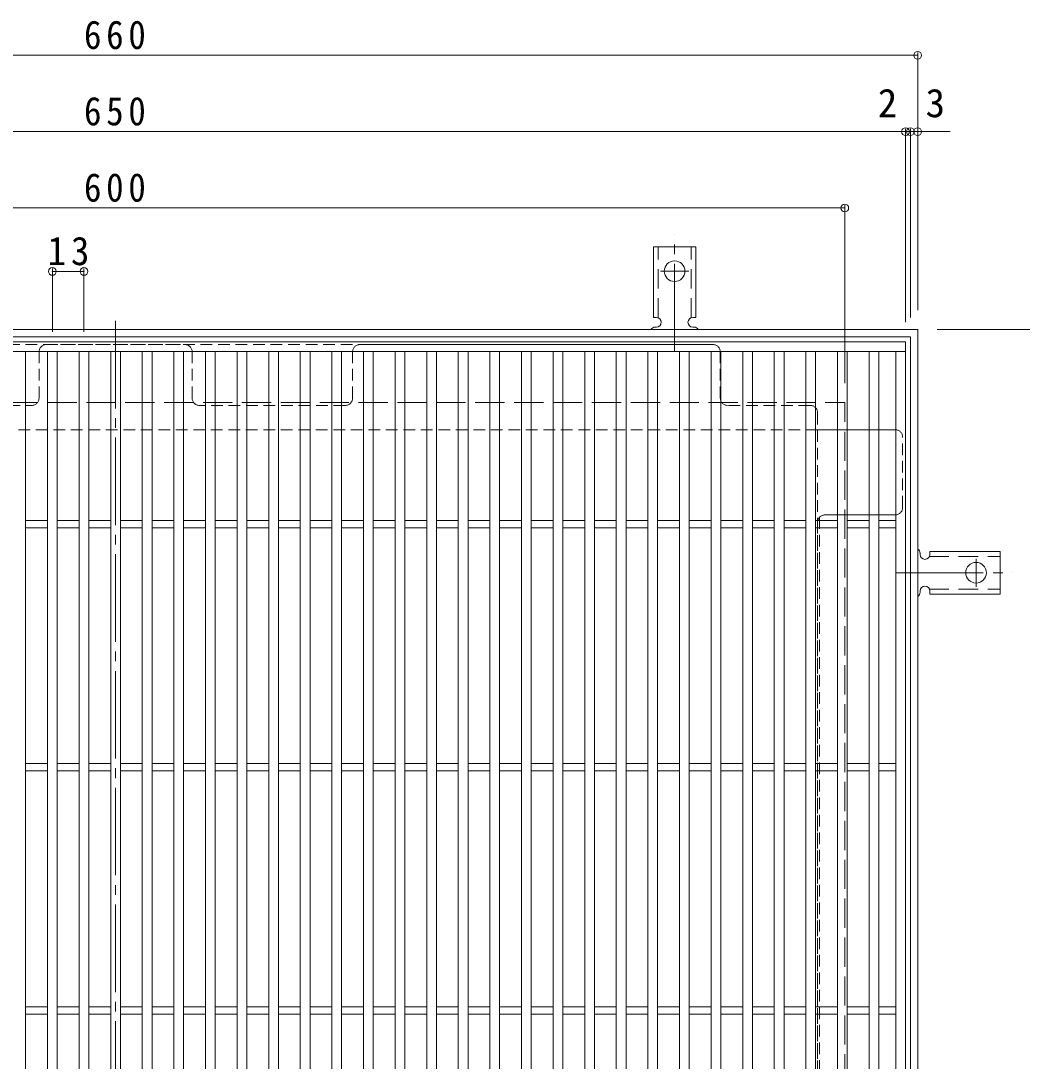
# Model space of a CAD drawing. Units: millimetres at full size, sheet at 1:4; details may follow other scales. Extents: x -950 to 1126, y -781 to 780.
# Drawn here: x -533.7 to -121.7, y 352.3 to 780.1 of the extents above; entities that cross this region are included whole.
import ezdxf
from ezdxf.enums import TextEntityAlignment as Align

# ---------------------------------------------------------------- set-up
doc = ezdxf.new("R2010")
doc.units = ezdxf.units.MM
doc.header["$LTSCALE"] = 4
doc.header["$PDMODE"] = 32
doc.header["$PDSIZE"] = 3.2
for name, pattern in [('CHAIN2', [12, 9, -1, 1, -1]), ('DASHED1', [1.8, 1.2, -0.6]), ('DASHED2', [3, 2, -1]), ('DASHED3', [4, 3, -1])]:
    doc.linetypes.add(name, pattern=pattern)
for name, color, linetype, lineweight in [('A-1_躯体', 2, 'Continuous', 9), ('A-2_仕上', 3, 'Continuous', 9), ('A-4_その他', 7, 'Continuous', 9), ('A-7_ハッチ', 2, 'Continuous', 9), ('A-A_ﾊｯﾁ-ﾜｸ', 3, 'Continuous', 9)]:
    doc.layers.add(name, color=color, linetype=linetype, lineweight=lineweight)
doc.styles.add('ＭＳ ゴシック', font='')
doc.styles.get('ＭＳ ゴシック').set_extended_font_data('MS Gothic')

msp = doc.modelspace()

# ---------------------------------------------------------------- linework, layer by layer
at = {"layer": 'A-1_躯体'}
for p, q in [((-824.713, 653.162), (-164.713, 653.162)), ((-164.713, 653.162), (-164.713, -6.838)), ((-821.713, 650.162), (-167.713, 650.162)), ((-167.713, 650.162), (-167.713, -3.838))]:
    msp.add_line(p, q, dxfattribs=at)
at = {"layer": 'A-1_躯体', "linetype": 'DASHED3'}
for p in [(-794.713, 623.161), (-194.713, 23.162)]:
    msp.add_line(p, (-194.713, 623.161), dxfattribs=at)
at = {"layer": 'A-2_仕上'}
for p, q in [((-819.713, 648.162), (-169.713, 648.162)), ((-169.713, 648.162), (-169.713, -1.838)), ((-819.713, 644.161), (-169.713, 644.161)), ((-531.714, 2.162), (-531.714, 644.161)), ((-522.713, 2.162), (-522.713, 644.161)), ((-518.714, 2.162), (-518.714, 644.161)), ((-509.714, 2.162), (-509.714, 644.161)), ((-505.714, 2.162), (-505.714, 644.161)), ((-496.714, 2.162), (-496.714, 644.161)), ((-492.714, 2.162), (-492.714, 644.161)), ((-483.714, 2.162), (-483.714, 644.161)), ((-479.714, 2.162), (-479.714, 644.161)), ((-470.714, 2.162), (-470.714, 644.161)), ((-466.714, 2.162), (-466.714, 644.161)), ((-457.714, 2.162), (-457.714, 644.161)), ((-453.714, 2.162), (-453.714, 644.161)), ((-444.714, 2.162), (-444.714, 644.161)), ((-440.714, 2.162), (-440.714, 644.161)), ((-431.714, 2.162), (-431.714, 644.161)), ((-427.714, 2.162), (-427.714, 644.161)), ((-418.714, 2.162), (-418.714, 644.161)), ((-414.714, 2.162), (-414.714, 644.161)), ((-405.714, 2.162), (-405.714, 644.161)), ((-401.714, 2.162), (-401.714, 644.161)), ((-392.714, 2.162), (-392.714, 644.161)), ((-388.714, 2.162), (-388.714, 644.161)), ((-379.714, 2.162), (-379.714, 644.161)), ((-375.714, 2.162), (-375.714, 644.161)), ((-366.714, 2.162), (-366.714, 644.161)), ((-362.714, 2.162), (-362.714, 644.161)), ((-353.714, 2.162), (-353.714, 644.161)), ((-349.714, 2.162), (-349.714, 644.161)), ((-340.714, 4.162), (-340.714, 644.161)), ((-336.714, 8.162), (-336.714, 644.161)), ((-327.714, 17.162), (-327.714, 644.161)), ((-323.714, 21.162), (-323.714, 644.161)), ((-314.713, 30.162), (-314.713, 644.161)), ((-310.714, 34.162), (-310.714, 644.161)), ((-301.713, 43.162), (-301.713, 644.161)), ((-297.713, 47.162), (-297.713, 644.161)), ((-288.713, 56.162), (-288.713, 644.161)), ((-284.713, 60.162), (-284.713, 644.161)), ((-275.713, 69.162), (-275.713, 644.161)), ((-271.713, 73.162), (-271.713, 644.161)), ((-262.713, 82.162), (-262.713, 644.161)), ((-258.713, 86.162), (-258.713, 644.161)), ((-249.713, 95.163), (-249.713, 644.161)), ((-245.713, 644.161), (-245.713, 99.162)), ((-236.713, 644.161), (-236.713, 108.163)), ((-232.713, 644.161), (-232.713, 112.163)), ((-223.713, 644.161), (-223.713, 121.163)), ((-219.713, 644.161), (-219.713, 125.163)), ((-210.712, 134.163), (-210.712, 644.161)), ((-206.713, 138.163), (-206.713, 644.161)), ((-197.712, 147.163), (-197.712, 644.161)), ((-193.712, 151.163), (-193.712, 644.161)), ((-184.712, 160.163), (-184.712, 644.161)), ((-180.712, 164.163), (-180.712, 644.161)), ((-173.713, 171.162), (-173.713, 644.161)), ((-531.714, 574.662), (-522.713, 574.662)), ((-518.714, 574.662), (-509.714, 574.662)), ((-505.714, 574.662), (-496.714, 574.662)), ((-492.714, 574.662), (-483.714, 574.662)), ((-479.714, 574.662), (-470.714, 574.662)), ((-466.714, 574.662), (-457.714, 574.662)), ((-453.714, 574.662), (-444.714, 574.662)), ((-440.714, 574.662), (-431.714, 574.662)), ((-427.714, 574.662), (-418.714, 574.662)), ((-414.714, 574.662), (-405.714, 574.662)), ((-401.714, 574.662), (-392.714, 574.662)), ((-388.714, 574.662), (-379.714, 574.662)), ((-375.714, 574.662), (-366.714, 574.662)), ((-362.714, 574.662), (-353.714, 574.662)), ((-349.714, 574.662), (-340.714, 574.662)), ((-336.714, 574.662), (-327.714, 574.662)), ((-323.714, 574.662), (-314.713, 574.662)), ((-310.714, 574.662), (-301.713, 574.662)), ((-297.714, 574.662), (-288.713, 574.662)), ((-284.714, 574.662), (-275.713, 574.662)), ((-271.713, 574.662), (-262.713, 574.662)), ((-258.713, 574.662), (-249.713, 574.662)), ((-245.713, 574.662), (-236.713, 574.662)), ((-232.713, 574.662), (-223.713, 574.662)), ((-219.713, 574.662), (-210.712, 574.662)), ((-206.713, 574.662), (-197.712, 574.662)), ((-193.713, 574.662), (-184.712, 574.662)), ((-180.713, 574.662), (-173.713, 574.662)), ((-531.714, 571.662), (-522.713, 571.662)), ((-518.714, 571.662), (-509.714, 571.662)), ((-505.714, 571.662), (-496.714, 571.662)), ((-492.714, 571.662), (-483.714, 571.662)), ((-479.714, 571.662), (-470.714, 571.662)), ((-466.714, 571.662), (-457.714, 571.662)), ((-453.714, 571.662), (-444.714, 571.662)), ((-440.714, 571.662), (-431.714, 571.662)), ((-427.714, 571.662), (-418.714, 571.662)), ((-414.714, 571.662), (-405.714, 571.662)), ((-401.714, 571.662), (-392.714, 571.662)), ((-388.714, 571.662), (-379.714, 571.662)), ((-375.714, 571.662), (-366.714, 571.662)), ((-362.714, 571.662), (-353.714, 571.662)), ((-349.714, 571.662), (-340.714, 571.662)), ((-336.714, 571.662), (-327.714, 571.662)), ((-323.714, 571.662), (-314.713, 571.662)), ((-310.714, 571.662), (-301.713, 571.662)), ((-297.714, 571.662), (-288.713, 571.662)), ((-284.714, 571.662), (-275.713, 571.662)), ((-271.713, 571.662), (-262.713, 571.662)), ((-258.713, 571.662), (-249.713, 571.662)), ((-245.713, 571.662), (-236.713, 571.662)), ((-232.713, 571.662), (-223.713, 571.662)), ((-219.713, 571.662), (-210.712, 571.662)), ((-206.713, 571.662), (-197.712, 571.662)), ((-193.713, 571.662), (-184.712, 571.662)), ((-180.713, 571.662), (-173.713, 571.662)), ((-531.714, 474.662), (-522.713, 474.662)), ((-531.714, 471.662), (-522.713, 471.662)), ((-518.714, 474.662), (-509.714, 474.662)), ((-518.714, 471.662), (-509.714, 471.662)), ((-505.714, 474.662), (-496.714, 474.662)), ((-505.714, 471.662), (-496.714, 471.662)), ((-492.714, 474.662), (-483.714, 474.662)), ((-492.714, 471.662), (-483.714, 471.662)), ((-479.714, 474.662), (-470.714, 474.662)), ((-479.714, 471.662), (-470.714, 471.662)), ((-466.714, 474.662), (-457.714, 474.662)), ((-466.714, 471.662), (-457.714, 471.662)), ((-453.714, 474.662), (-444.714, 474.662)), ((-453.714, 471.662), (-444.714, 471.662)), ((-440.714, 474.662), (-431.714, 474.662)), ((-440.714, 471.662), (-431.714, 471.662)), ((-427.714, 474.662), (-418.714, 474.662)), ((-427.714, 471.662), (-418.714, 471.662)), ((-414.714, 474.662), (-405.714, 474.662)), ((-414.714, 471.662), (-405.714, 471.662)), ((-401.714, 474.662), (-392.714, 474.662)), ((-401.714, 471.662), (-392.714, 471.662)), ((-388.714, 474.662), (-379.714, 474.662)), ((-388.714, 471.662), (-379.714, 471.662)), ((-375.714, 474.662), (-366.714, 474.662)), ((-375.714, 471.662), (-366.714, 471.662)), ((-362.714, 474.662), (-353.714, 474.662)), ((-362.714, 471.662), (-353.714, 471.662)), ((-349.714, 474.662), (-340.714, 474.662)), ((-349.714, 471.662), (-340.714, 471.662)), ((-336.714, 474.662), (-327.714, 474.662)), ((-336.714, 471.662), (-327.714, 471.662)), ((-323.714, 474.662), (-314.713, 474.662)), ((-323.714, 471.662), (-314.713, 471.662)), ((-310.714, 474.662), (-301.713, 474.662)), ((-310.714, 471.662), (-301.713, 471.662)), ((-297.714, 474.662), (-288.713, 474.662)), ((-297.714, 471.662), (-288.713, 471.662)), ((-284.714, 474.662), (-275.713, 474.662)), ((-284.714, 471.662), (-275.713, 471.662)), ((-271.713, 474.662), (-262.713, 474.662)), ((-271.713, 471.662), (-262.713, 471.662)), ((-258.713, 474.662), (-249.713, 474.662)), ((-258.713, 471.662), (-249.713, 471.662)), ((-245.713, 474.662), (-236.713, 474.662)), ((-245.713, 471.662), (-236.713, 471.662)), ((-232.713, 474.662), (-223.713, 474.662)), ((-232.713, 471.662), (-223.713, 471.662)), ((-219.713, 474.662), (-210.712, 474.662)), ((-219.713, 471.662), (-210.712, 471.662)), ((-206.713, 474.662), (-197.712, 474.662)), ((-206.713, 471.662), (-197.712, 471.662)), ((-193.713, 474.662), (-184.712, 474.662)), ((-193.713, 471.662), (-184.712, 471.662)), ((-180.713, 474.662), (-173.713, 474.662)), ((-180.713, 471.662), (-173.713, 471.662)), ((-531.714, 374.662), (-522.713, 374.662)), ((-518.714, 374.662), (-509.714, 374.662)), ((-505.714, 374.662), (-496.714, 374.662)), ((-492.714, 374.662), (-483.714, 374.662)), ((-479.714, 374.662), (-470.714, 374.662)), ((-466.714, 374.662), (-457.714, 374.662)), ((-453.714, 374.662), (-444.714, 374.662)), ((-440.714, 374.662), (-431.714, 374.662)), ((-427.714, 374.662), (-418.714, 374.662)), ((-414.714, 374.662), (-405.714, 374.662)), ((-401.714, 374.662), (-392.714, 374.662)), ((-388.714, 374.662), (-379.714, 374.662)), ((-375.714, 374.662), (-366.714, 374.662)), ((-362.714, 374.662), (-353.714, 374.662)), ((-349.714, 374.662), (-340.714, 374.662)), ((-336.714, 374.662), (-327.714, 374.662)), ((-323.714, 374.662), (-314.713, 374.662)), ((-310.714, 374.662), (-301.713, 374.662)), ((-297.714, 374.662), (-288.713, 374.662)), ((-284.714, 374.662), (-275.713, 374.662)), ((-271.713, 374.662), (-262.713, 374.662)), ((-258.713, 374.662), (-249.713, 374.662)), ((-245.713, 374.662), (-236.713, 374.662)), ((-232.713, 374.662), (-223.713, 374.662)), ((-219.713, 374.662), (-210.712, 374.662)), ((-206.713, 374.662), (-197.712, 374.662)), ((-193.713, 374.662), (-184.712, 374.662)), ((-180.713, 374.662), (-173.713, 374.662)), ((-531.714, 371.662), (-522.713, 371.662)), ((-518.714, 371.662), (-509.714, 371.662)), ((-505.714, 371.662), (-496.714, 371.662)), ((-492.714, 371.662), (-483.714, 371.662)), ((-479.714, 371.662), (-470.714, 371.662)), ((-466.714, 371.662), (-457.714, 371.662)), ((-453.714, 371.662), (-444.714, 371.662)), ((-440.714, 371.662), (-431.714, 371.662)), ((-427.714, 371.662), (-418.714, 371.662)), ((-414.714, 371.662), (-405.714, 371.662)), ((-401.714, 371.662), (-392.714, 371.662)), ((-388.714, 371.662), (-379.714, 371.662)), ((-375.714, 371.662), (-366.714, 371.662)), ((-362.714, 371.662), (-353.714, 371.662)), ((-349.714, 371.662), (-340.714, 371.662)), ((-336.714, 371.662), (-327.714, 371.662)), ((-323.714, 371.662), (-314.713, 371.662)), ((-310.714, 371.662), (-301.713, 371.662)), ((-297.714, 371.662), (-288.713, 371.662)), ((-284.714, 371.662), (-275.713, 371.662)), ((-271.713, 371.662), (-262.713, 371.662)), ((-258.713, 371.662), (-249.713, 371.662)), ((-245.713, 371.662), (-236.713, 371.662)), ((-232.713, 371.662), (-223.713, 371.662)), ((-219.713, 371.662), (-210.712, 371.662)), ((-206.713, 371.662), (-197.712, 371.662)), ((-193.713, 371.662), (-184.712, 371.662)), ((-180.713, 371.662), (-173.713, 371.662))]:
    msp.add_line(p, q, dxfattribs=at)
at = {"layer": 'A-4_その他'}
for p, q in [((-824.713, 765.939), (-164.713, 765.939)), ((-164.713, 767.139), (-164.713, 661.162)), ((-819.713, 734.551), (-169.713, 734.551)), ((-169.713, 735.751), (-169.713, 656.162)), ((-169.713, 734.551), (-167.713, 734.551)), ((-167.713, 735.751), (-167.713, 658.162)), ((-167.713, 734.551), (-151.39, 734.551)), ((-794.713, 703.162), (-194.713, 703.162)), ((-194.713, 704.362), (-194.713, 631.161)), ((-520.714, 678.268), (-520.714, 652.161)), ((-520.714, 677.068), (-507.714, 677.068)), ((-507.714, 678.268), (-507.714, 652.161)), ((-86.136, 653.162), (-156.713, 653.162))]:
    msp.add_line(p, q, dxfattribs=at)
for p in [(-164.713, 765.939), (-169.713, 734.551), (-167.713, 734.551), (-164.713, 734.551), (-194.713, 703.162), (-520.714, 677.068), (-507.714, 677.068)]:
    msp.add_point(p, dxfattribs=at)
at = {"layer": 'A-7_ハッチ', "linetype": 'CHAIN2'}
msp.add_line((-494.713, 656.759), (-494.713, -10.435), dxfattribs=at)
at = {"layer": 'A-7_ハッチ', "linetype": 'DASHED1'}
for p, q in [((-523.213, 646.966), (-466.213, 646.966)), ((-248.914, 646.966), (-394.213, 646.966)), ((-526.213, 624.966), (-526.213, 643.966)), ((-463.213, 624.966), (-463.213, 643.966)), ((-397.213, 624.966), (-397.213, 643.966)), ((-245.914, 624.966), (-245.914, 643.966)), ((-589.213, 621.966), (-529.213, 621.966)), ((-400.213, 621.966), (-460.213, 621.966)), ((-208.913, 621.966), (-242.914, 621.966)), ((-205.913, 138.963), (-205.913, 618.966)), ((-815.516, 611.966), (-173.909, 611.966)), ((-170.909, 579.965), (-170.909, 608.966)), ((-205.113, 576.009), (-205.113, 341.623)), ((-202.913, 576.965), (-173.909, 576.965))]:
    msp.add_line(p, q, dxfattribs=at)
for centre, start, end in [((-523.213, 643.966), 90, 180), ((-466.213, 643.966), 0, 90), ((-394.213, 643.966), 90, 180), ((-248.914, 643.966), 0, 90), ((-529.213, 624.966), 270, 0), ((-460.213, 624.966), 180, 270), ((-400.213, 624.966), 270, 0), ((-242.914, 624.966), 180, 270), ((-208.913, 618.966), 0, 90), ((-173.909, 608.966), 0, 90), ((-173.909, 579.965), 270, 0), ((-202.913, 573.965), 90, 180)]:
    msp.add_arc(centre, 3, start, end, dxfattribs=at)
at = {"layer": 'A-A_ﾊｯﾁ-ﾜｸ', "color": 7, "linetype": 'CHAIN2'}
for p, q in [((-264.713, 644.161), (-264.713, 692.162)), ((-258.937, 677.162), (-270.489, 677.162)), ((-140.713, 558.938), (-140.713, 547.386)), ((-173.714, 553.162), (-125.713, 553.162))]:
    msp.add_line(p, q, dxfattribs=at)
at = {"layer": 'A-A_ﾊｯﾁ-ﾜｸ'}
for p, q in [((-273.463, 658.162), (-273.463, 687.162)), ((-273.463, 687.162), (-255.963, 687.162)), ((-255.963, 658.162), (-255.963, 687.162)), ((-273.463, 658.162), (-272.213, 658.162)), ((-255.963, 658.162), (-257.213, 658.162)), ((-272.208, 654.162), (-272.721, 654.162)), ((-256.713, 654.162), (-257.213, 654.162)), ((-163.713, 561.162), (-163.713, 560.662)), ((-159.713, 561.912), (-159.713, 560.662)), ((-159.713, 561.912), (-130.713, 561.912)), ((-130.713, 544.412), (-130.713, 561.912)), ((-163.713, 545.667), (-163.713, 545.154)), ((-159.713, 544.412), (-159.713, 545.662)), ((-159.713, 544.412), (-130.713, 544.412))]:
    msp.add_line(p, q, dxfattribs=at)
at = {"layer": 'A-A_ﾊｯﾁ-ﾜｸ', "linetype": 'DASHED2'}
for p, q in [((-271.463, 658.016), (-271.463, 687.162)), ((-257.963, 658.016), (-257.963, 687.162)), ((-159.859, 559.912), (-130.713, 559.912)), ((-159.859, 546.412), (-130.713, 546.412))]:
    msp.add_line(p, q, dxfattribs=at)
at = {"layer": 'A-A_ﾊｯﾁ-ﾜｸ', "color": 2, "linetype": 'DASHED1'}
for p, q in [((-740.512, 646.966), (-248.914, 646.966)), ((-245.914, 624.966), (-245.914, 643.966)), ((-208.913, 621.966), (-242.914, 621.966)), ((-205.913, 618.966), (-205.913, 611.966)), ((-173.909, 611.966), (-205.913, 611.966)), ((-170.909, 579.965), (-170.909, 608.966)), ((-205.913, 574.129), (-205.913, 343.663)), ((-173.909, 576.965), (-202.917, 576.965))]:
    msp.add_line(p, q, dxfattribs=at)
at = {"layer": 'A-A_ﾊｯﾁ-ﾜｸ'}
for centre in [(-264.713, 677.162), (-140.713, 553.162)]:
    msp.add_circle(centre, 4.25, dxfattribs=at)
for centre, start, end in [((-272.213, 656.162), 270.13329, 90), ((-257.213, 656.162), 90, 270), ((-272.713, 652.162), 90.24162, 150.00072), ((-256.713, 652.162), 29.99951, 89.72403), ((-165.713, 561.162), 0.27597, 60.00049), ((-161.713, 560.662), 180, 0), ((-161.713, 545.662), 0, 179.86671), ((-165.713, 545.162), 299.99928, 359.75838)]:
    msp.add_arc(centre, 2, start, end, dxfattribs=at)
at = {"layer": 'A-A_ﾊｯﾁ-ﾜｸ', "color": 2, "linetype": 'DASHED1'}
for centre, start, end in [((-248.914, 643.966), 0, 90), ((-242.914, 624.966), 180, 270), ((-208.913, 618.966), 0, 90), ((-173.909, 608.966), 0, 90), ((-173.909, 579.965), 270, 0), ((-202.917, 573.965), 90, 176.85666)]:
    msp.add_arc(centre, 3, start, end, dxfattribs=at)

# ---------------------------------------------------------------- texts
at = {"layer": 'A-4_その他', "color": 2, "style": 'ＭＳ ゴシック'}
for s, p in [('2', (-181.114, 736.951)), ('3', (-161.461, 736.951))]:
    msp.add_text(s, height=11.73, dxfattribs=at).set_placement(p, align=Align.BOTTOM_LEFT)
at = {"layer": 'A-4_その他', "color": 2, "char_height": 11.73, "attachment_point": 7, "style": 'ＭＳ ゴシック'}
for s, insert in [('\\T1.27;\\W0.9;660', (-507.713, 768.339)), ('\\T1.27;\\W0.9;650', (-507.713, 736.951)), ('\\T1.27;\\W0.9;600', (-507.713, 705.562)), ('\\T1.27;\\W0.95;13', (-522.714, 679.468))]:
    msp.add_mtext(s, dxfattribs=dict(at, insert=insert))

doc.saveas('drawing.dxf')
